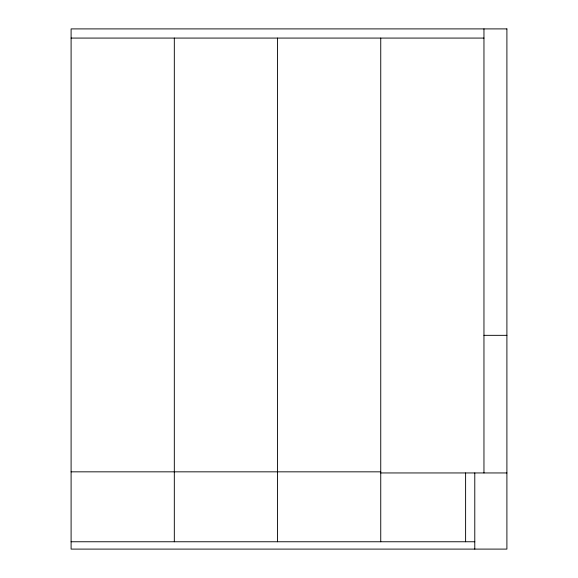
<?xml version="1.0" encoding="UTF-8"?>
<svg xmlns="http://www.w3.org/2000/svg" width="578" height="578" viewBox="0 0 578 578"><rect width="100%" height="100%" fill="white"/><g stroke="black" fill="none" stroke-linecap="round" stroke-linejoin="round"><path stroke-width="0.87" d="M71.101 38.076L483.959 38.076M483.959 335.334L506.899 335.334M71.101 471.836L380.743 471.836M380.743 472.949L506.899 472.949M71.101 541.759L474.784 541.759M483.959 28.9L483.959 472.949M474.784 472.949L474.784 549.1M465.608 472.949L465.608 541.759M380.743 38.076L380.743 541.759M277.534 38.076L277.534 541.759M174.318 38.076L174.318 541.759M506.899 28.9L71.101 28.9L71.101 549.1L506.899 549.1L506.899 28.9"/></g></svg>
